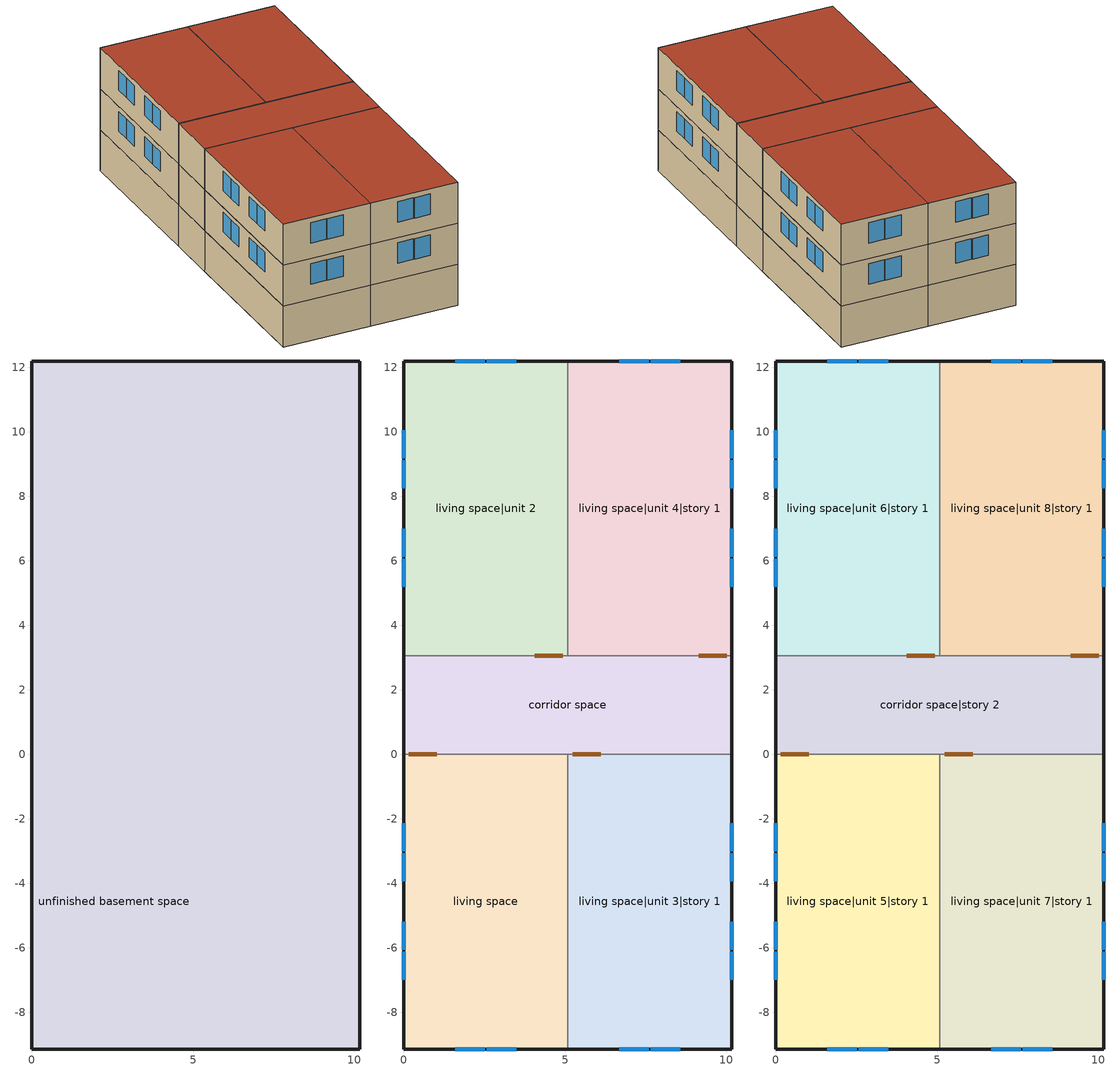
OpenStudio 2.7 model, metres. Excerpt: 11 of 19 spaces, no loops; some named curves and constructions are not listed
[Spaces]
unfinished basement space
 floor foundation (FloorFndGrndUnfinB 1): 0,0 0,3.05 10.16,3.05 10.16,0 z-2.44
 floor foundation (FloorFndGrndUnfinB 2): 0,-9.14 0,0 5.08,0 5.08,-9.14 z-2.44
 floor foundation (FloorFndGrndUnfinB 3): 0,3.05 0,12.19 5.08,12.19 5.08,3.05 z-2.44
 floor foundation (FloorFndGrndUnfinB 4): 5.08,-9.14 5.08,0 10.16,0 10.16,-9.14 z-2.44
 floor foundation (FloorFndGrndUnfinB): 5.08,3.05 5.08,12.19 10.16,12.19 10.16,3.05 z-2.44
 wall foundation (WallFndGrndUnfinB 1): 0,3.05 0,0 / 10.16,0 10.16,3.05 z-2.44:0
 wall foundation (WallFndGrndUnfinB 2): 0,0 0,-9.14 5.08,-9.14 z-2.44:0
 wall foundation (WallFndGrndUnfinB 3): 5.08,12.19 0,12.19 0,3.05 z-2.44:0
 wall foundation (WallFndGrndUnfinB 4): 5.08,-9.14 10.16,-9.14 10.16,0 z-2.44:0
 wall foundation (WallFndGrndUnfinB): 10.16,3.05 10.16,12.19 5.08,12.19 z-2.44:0
 ceiling adiabatic (RoofUnfinUninsExt): 10.16,0 10.16,3.05 0,3.05 0,0 z0
living space
 floor to unfinished basement space (FloorUnfinBInsFin Reversed): 0,-9.14 0,0 5.08,0 5.08,-9.14 z0
 wall outside (WallExtInsFin): 0,0 0,-9.14 5.08,-9.14 z0:2.44
 wall adiabatic (WallIntFinUninsFin): 5.08,0 0,0 z0:2.44
 wall to living space|unit 3|story 1 (WallIntFinUninsFin Reversed): 5.08,-9.14 5.08,0 z0:2.44
 window (WindowConstruction): 1.6,-9.14 2.51,-9.14 / 2.57,-9.14 3.48,-9.14 z0.91:2.13; 0,-2.15 0,-3.02 / 0,-3.08 0,-3.95 / 0,-5.2 0,-6.07 / 0,-6.13 0,-6.99 z0.98:2.13
living space|unit 2
 floor to unfinished basement space (FloorUnfinBInsFin Reversed): 0,3.05 0,12.19 5.08,12.19 5.08,3.05 z0
 wall outside (WallExtInsFin): 5.08,12.19 0,12.19 0,3.05 z0:2.44
 wall to living space|unit 4|story 1 (WallIntFinUninsFin Reversed): 5.08,3.05 5.08,12.19 z0:2.44
 wall adiabatic (WallIntFinUninsFin): 0,3.05 5.08,3.05 z0:2.44
 window (WindowConstruction): 3.48,12.19 2.57,12.19 / 2.51,12.19 1.6,12.19 z0.91:2.13; 0,10.04 0,9.17 / 0,9.11 0,8.25 / 0,6.99 0,6.13 / 0,6.07 0,5.2 z0.98:2.13
living space|unit 3|story 1
 floor to unfinished basement space (FloorUnfinBInsFin Reversed): 5.08,-9.14 5.08,0 10.16,0 10.16,-9.14 z0
 wall outside (WallExtInsFin): 5.08,-9.14 10.16,-9.14 10.16,0 z0:2.44
 wall adiabatic (WallIntFinUninsFin): 10.16,0 5.08,0 z0:2.44
 window (WindowConstruction): 6.68,-9.14 7.59,-9.14 / 7.65,-9.14 8.56,-9.14 z0.91:2.13; 10.16,-6.99 10.16,-6.13 / 10.16,-6.07 10.16,-5.2 / 10.16,-3.95 10.16,-3.08 / 10.16,-3.02 10.16,-2.15 z0.98:2.13
living space|unit 4|story 1
 floor to unfinished basement space (FloorUnfinBInsFin Reversed): 5.08,3.05 5.08,12.19 10.16,12.19 10.16,3.05 z0
 wall outside (WallExtInsFin): 10.16,3.05 10.16,12.19 5.08,12.19 z0:2.44
 wall adiabatic (WallIntFinUninsFin): 5.08,3.05 10.16,3.05 z0:2.44
 window (WindowConstruction): 8.56,12.19 7.65,12.19 / 7.59,12.19 6.68,12.19 z0.91:2.13; 10.16,5.2 10.16,6.07 / 10.16,6.13 10.16,6.99 / 10.16,8.25 10.16,9.11 / 10.16,9.17 10.16,10.04 z0.98:2.13
corridor space
 floor adiabatic (FloorUnfinUninsUnfin): 0,0 0,3.05 10.16,3.05 10.16,0 z0
 wall outside (WallExtUninsUnfin): 0,3.05 0,0 / 10.16,0 10.16,3.05 z0:2.44
 wall adiabatic (WallIntUnfinUninsUnfin): 0,0 5.08,0 10.16,0 / 10.16,3.05 5.08,3.05 0,3.05 z0:2.44
 door inside (UninsDoor): 0.15,0 1.02,0 / 4.93,3.05 4.06,3.05 / 10.01,3.05 9.14,3.05 / 5.23,0 6.1,0 z0:2.13
 ceiling adiabatic (RoofUnfinUninsExt): 10.16,0 10.16,3.05 0,3.05 0,0 z2.44
living space|unit 5|story 1
 floor to living space (FloorFinUninsFin): 0,-9.14 0,0 5.08,0 5.08,-9.14 z2.44
 wall outside (WallExtInsFin): 0,0 0,-9.14 5.08,-9.14 z2.44:4.88
 wall to living space|unit 7|story 1 (WallIntFinUninsFin): 5.08,-9.14 5.08,0 z2.44:4.88
 wall adiabatic (WallIntFinUninsFin): 5.08,0 0,0 z2.44:4.88
 window (WindowConstruction): 1.6,-9.14 2.51,-9.14 / 2.57,-9.14 3.48,-9.14 z3.35:4.57; 0,-2.15 0,-3.02 / 0,-3.08 0,-3.95 / 0,-5.2 0,-6.07 / 0,-6.13 0,-6.99 z3.42:4.57
 roof outside (RoofFinInsExt): 5.08,-9.14 5.08,0 0,0 0,-9.14 z4.88
living space|unit 6|story 1
 floor to living space|unit 2 (FloorFinUninsFin): 0,3.05 0,12.19 5.08,12.19 5.08,3.05 z2.44
 wall outside (WallExtInsFin): 5.08,12.19 0,12.19 0,3.05 z2.44:4.88
 wall to living space|unit 8|story 1 (WallIntFinUninsFin): 5.08,3.05 5.08,12.19 z2.44:4.88
 wall adiabatic (WallIntFinUninsFin): 0,3.05 5.08,3.05 z2.44:4.88
 window (WindowConstruction): 3.48,12.19 2.57,12.19 / 2.51,12.19 1.6,12.19 z3.35:4.57; 0,10.04 0,9.17 / 0,9.11 0,8.25 / 0,6.99 0,6.13 / 0,6.07 0,5.2 z3.42:4.57
 roof outside (RoofFinInsExt): 5.08,3.05 5.08,12.19 0,12.19 0,3.05 z4.88
living space|unit 7|story 1
 floor to living space|unit 3|story 1 (FloorFinUninsFin): 5.08,-9.14 5.08,0 10.16,0 10.16,-9.14 z2.44
 wall outside (WallExtInsFin): 5.08,-9.14 10.16,-9.14 10.16,0 z2.44:4.88
 wall adiabatic (WallIntFinUninsFin): 10.16,0 5.08,0 z2.44:4.88
 window (WindowConstruction): 6.68,-9.14 7.59,-9.14 / 7.65,-9.14 8.56,-9.14 z3.35:4.57; 10.16,-6.99 10.16,-6.13 / 10.16,-6.07 10.16,-5.2 / 10.16,-3.95 10.16,-3.08 / 10.16,-3.02 10.16,-2.15 z3.42:4.57
 roof outside (RoofFinInsExt): 10.16,-9.14 10.16,0 5.08,0 5.08,-9.14 z4.88
living space|unit 8|story 1
 floor to living space|unit 4|story 1 (FloorFinUninsFin): 5.08,3.05 5.08,12.19 10.16,12.19 10.16,3.05 z2.44
 wall outside (WallExtInsFin): 10.16,3.05 10.16,12.19 5.08,12.19 z2.44:4.88
 wall adiabatic (WallIntFinUninsFin): 5.08,3.05 10.16,3.05 z2.44:4.88
 window (WindowConstruction): 8.56,12.19 7.65,12.19 / 7.59,12.19 6.68,12.19 z3.35:4.57; 10.16,5.2 10.16,6.07 / 10.16,6.13 10.16,6.99 / 10.16,8.25 10.16,9.11 / 10.16,9.17 10.16,10.04 z3.42:4.57
 roof outside (RoofFinInsExt): 10.16,3.05 10.16,12.19 5.08,12.19 5.08,3.05 z4.88
corridor space|story 2
 floor adiabatic (FloorUnfinUninsUnfin): 0,0 0,3.05 10.16,3.05 10.16,0 z2.44
 wall outside (WallExtUninsUnfin): 0,3.05 0,0 / 10.16,0 10.16,3.05 z2.44:4.88
 wall adiabatic (WallIntUnfinUninsUnfin): 10.16,3.05 5.08,3.05 0,3.05 / 0,0 5.08,0 10.16,0 z2.44:4.88
 door inside (UninsDoor): 5.23,0 6.1,0 / 10.01,3.05 9.14,3.05 / 0.15,0 1.02,0 / 4.93,3.05 4.06,3.05 z2.44:4.57
 roof outside (RoofUnfinUninsExt): 10.16,0 10.16,3.05 0,3.05 0,0 z4.88
[Construction]
FloorUnfinBInsFin: FloorIns, RoofSheathing, Wood Floor, Floor Covering
FloorFinUninsFin Reversed: Floor Covering, Wood Floor, RoofSheathing, FloorFinStudAndAirFloor, Drywall 0.5 in.
[EnergyManagementSystem:Program]
res_ds_res_ashp_clg_asys_program: Set res_ds_res_ashp_clg_asys_AhMfr = res_ds_res_ashp_clg_asys_ah_mfr_s; Set res_ds_res_ashp_clg_asys_FanRtf = res_ds_res_ashp_clg_asys_fan_rtf_s; Set res_ds_res_ashp_clg_asys_AhVfr = res_ds_res_ashp_clg_asys_ah_vfr_s; Set res_ds_res_ashp_clg_asys_AhTt = res_ds_res_ashp_clg_asys_ah_tt_s; Set res_ds_res_ashp_clg_asys_AhWt = res_ds_res_ashp_clg_asys_ah_wt_s; Set res_ds_res_ashp_clg_asys_RaT = res_ds_res_ashp_clg_asys_ra_t_s; Set res_ds_res_ashp_clg_asys_RaW = res_ds_res_ashp_clg_asys_ra_w_s; Set res_ds_res_ashp_clg_asys_AhT = res_ds_res_ashp_clg_asys_ah_t_s; Set res_ds_res_ashp_clg_asys_AhW = res_ds_res_ashp_clg_asys_ah_w_s; Run res_ds_res_ashp_clg_asys_lk_subrout; Set res_ds_res_ashp_clg_asys_SupSLkToLvEq_act = res_ds_res_ashp_clg_asys_SupSLkToLv; Set res_ds_res_ashp_clg_asys_SupLatLkToLvEq_act = res_ds_res_ashp_clg_asys_SupLatLkToLv; Set res_ds_res_ashp_clg_asys_SupDCnToLvEq_act = res_ds_res_ashp_clg_asys_SupDCnToLv; Set res_ds_res_ashp_clg_asys_SupDCnToAhEq_act = res_ds_res_ashp_clg_asys_SupDCnToAh; Set res_ds_res_ashp_clg_asys_SupSLkToAhEq_act = res_ds_res_ashp_clg_asys_SupSLkToAh; Set res_ds_res_ashp_clg_asys_SupLatLkToAhEq_act = res_ds_res_ashp_clg_asys_SupLatLkToAh; Set res_ds_res_ashp_clg_asys_RetSLkEq_act = res_ds_res_ashp_clg_asys_RetSLk; Set res_ds_res_ashp_clg_asys_RetLatLkEq_act = res_ds_res_ashp_clg_asys_RetLatLk; Set res_ds_res_ashp_clg_asys_RetDCnToPlEq_act = res_ds_res_ashp_clg_asys_RetDCnToPl; Set res_ds_res_ashp_clg_asys_RetDCnToAhEquip_act = res_ds_res_ashp_clg_asys_RetDCnToAh; Set res_ds_res_ashp_clg_asys_AhToLivMix_act = res_ds_res_ashp_clg_asys_AhToLiv; Set res_ds_res_ashp_clg_asys_LivToAhMix_act = res_ds_res_ashp_clg_asys_LivToAh
res_ds_res_ashp_htg_asys_program: Set res_ds_res_ashp_htg_asys_AhMfr = res_ds_res_ashp_htg_asys_ah_mfr_s; Set res_ds_res_ashp_htg_asys_FanRtf = res_ds_res_ashp_htg_asys_fan_rtf_s; Set res_ds_res_ashp_htg_asys_AhVfr = res_ds_res_ashp_htg_asys_ah_vfr_s; Set res_ds_res_ashp_htg_asys_AhTt = res_ds_res_ashp_htg_asys_ah_tt_s; Set res_ds_res_ashp_htg_asys_AhWt = res_ds_res_ashp_htg_asys_ah_wt_s; Set res_ds_res_ashp_htg_asys_RaT = res_ds_res_ashp_htg_asys_ra_t_s; Set res_ds_res_ashp_htg_asys_RaW = res_ds_res_ashp_htg_asys_ra_w_s; Set res_ds_res_ashp_htg_asys_AhT = res_ds_res_ashp_htg_asys_ah_t_s; Set res_ds_res_ashp_htg_asys_AhW = res_ds_res_ashp_htg_asys_ah_w_s; Run res_ds_res_ashp_htg_asys_lk_subrout; Set res_ds_res_ashp_htg_asys_SupSLkToLvEq_act = res_ds_res_ashp_htg_asys_SupSLkToLv; Set res_ds_res_ashp_htg_asys_SupLatLkToLvEq_act = res_ds_res_ashp_htg_asys_SupLatLkToLv; Set res_ds_res_ashp_htg_asys_SupDCnToLvEq_act = res_ds_res_ashp_htg_asys_SupDCnToLv; Set res_ds_res_ashp_htg_asys_SupDCnToAhEq_act = res_ds_res_ashp_htg_asys_SupDCnToAh; Set res_ds_res_ashp_htg_asys_SupSLkToAhEq_act = res_ds_res_ashp_htg_asys_SupSLkToAh; Set res_ds_res_ashp_htg_asys_SupLatLkToAhEq_act = res_ds_res_ashp_htg_asys_SupLatLkToAh; Set res_ds_res_ashp_htg_asys_RetSLkEq_act = res_ds_res_ashp_htg_asys_RetSLk; Set res_ds_res_ashp_htg_asys_RetLatLkEq_act = res_ds_res_ashp_htg_asys_RetLatLk; Set res_ds_res_ashp_htg_asys_RetDCnToPlEq_act = res_ds_res_ashp_htg_asys_RetDCnToPl; Set res_ds_res_ashp_htg_asys_RetDCnToAhEquip_act = res_ds_res_ashp_htg_asys_RetDCnToAh; Set res_ds_res_ashp_htg_asys_AhToLivMix_act = res_ds_res_ashp_htg_asys_AhToLiv; Set res_ds_res_ashp_htg_asys_LivToAhMix_act = res_ds_res_ashp_htg_asys_LivToAh
res_infil_1_program: Set p_m = 0.14; Set p_s = 0.22; Set s_m = 270; Set s_s = 370; Set z_m = 9.99744; Set z_s = 2.4384; Set f_t = (((s_m/z_m)^p_m)*((z_s/s_s)^p_s)); Set Tdiff = res_af_1_tin_s-res_af_1_tt_s; Set dT = @Abs Tdiff; Set c = 0.0174; Set Cs = 0.0471; Set Cw = 0.1406; Set n = 0.67; Set sft = (f_t*0.5); Set temp1 = ((c*Cw)*((sft*res_af_vw_s)^(2*n)))^2; Set Qn = (((c*Cs*(dT^n))^2)+temp1)^0.5; Set Tdiff = res_af_1_tin_s-res_af_1_tt_s; Set dT = @Abs Tdiff; Set QWHV = res_infil_1_wh_sch_s*0.0165; Set Qrange = res_infil_1_range_sch_s*0.0472; Set Qdryer = 0.0; Set Qbath = res_infil_1_bath_sch_s*0.0354; Set QhpwhOut = 0; Set QhpwhIn = 0; Set QductsOut = 0; Set QductsIn = 0; Set QductsOut = QductsOut+res_ds_res_ashp_clg_asys_lk_ret_fan_equiv; Set QductsIn = QductsIn+res_ds_res_ashp_clg_asys_lk_sup_fan_equiv; Set QductsOut = QductsOut+res_ds_res_ashp_htg_asys_lk_ret_fan_equiv; Set QductsIn = QductsIn+res_ds_res_ashp_htg_asys_lk_sup_fan_equiv; Set Qout = QWHV+Qrange+Qbath+Qdryer+QhpwhOut+QductsOut; Set Qin = QhpwhIn+QductsIn; Set Qu = (@Abs (Qout-Qin)); Set Qb = (@Min Qout Qin); Set faneff_wh = 0.9438948864000002; Set res_infil_1_house_fan_act = (QWHV*300)/faneff_wh*1; Set faneff_sp = 0.4719474432000001; Set res_infil_1_range_fan_act = (Qrange*300)/faneff_sp; Set res_infil_1_bath_fan_act = (Qbath*300)/faneff_sp; Set Q_acctd_for_elsewhere = QhpwhOut+QhpwhIn+QductsOut+QductsIn; Set res_infil_1_flow_act = (((Qu^2)+(Qn^2))^0.5)-Q_acctd_for_elsewhere; Set res_infil_1_flow_act = (@Max res_infil_1_flow_act 0)
res_nv_2_program: Set Tdiff = res_af_2_tin_s-res_af_2_tt_s; Set dT = (@Abs Tdiff); Set pt = (@RhFnTdbWPb res_af_2_tt_s res_nv_wt_s res_nv_pb_s); Set NVA = 2472.261378048018; Set Cs = 8.963020389461627e-05; Set Cw = 6.158219665777789e-05; Set MNV = 0.6292632576; Set MHR = 0.0115; Set MRH = 0.7; Set temp1 = (res_nv_2_nva_s*NVA); Set SGNV = temp1*((((Cs*dT)+(Cw*(res_af_vw_s^2)))^0.5)/1000); If (res_nv_wt_s<MHR) && (pt<MRH) && (res_af_2_tin_s>res_nv_2_sp_s); Set temp2 = (res_af_2_tin_s-res_nv_2_sp_s); Set NVadj1 = temp2/(res_af_2_tin_s-res_af_2_tt_s); Set NVadj2 = (@Min NVadj1 1); Set NVadj3 = (@Max NVadj2 0); Set NVadj = SGNV*NVadj3; Set res_nv_2_flow_act = (@Min NVadj MNV); Else; Set res_nv_2_flow_act = 0; EndIf
res_ds_res_ashp_unit_2_htg_asys_program: Set res_ds_res_ashp_unit_2_htg_asys_AhMfr = res_ds_res_ashp_unit_2_htg_asys_ah_mfr_s; Set res_ds_res_ashp_unit_2_htg_asys_FanRtf = res_ds_res_ashp_unit_2_htg_asys_fan_rtf_s; Set res_ds_res_ashp_unit_2_htg_asys_AhVfr = res_ds_res_ashp_unit_2_htg_asys_ah_vfr_s; Set res_ds_res_ashp_unit_2_htg_asys_AhTt = res_ds_res_ashp_unit_2_htg_asys_ah_tt_s; Set res_ds_res_ashp_unit_2_htg_asys_AhWt = res_ds_res_ashp_unit_2_htg_asys_ah_wt_s; Set res_ds_res_ashp_unit_2_htg_asys_RaT = res_ds_res_ashp_unit_2_htg_asys_ra_t_s; Set res_ds_res_ashp_unit_2_htg_asys_RaW = res_ds_res_ashp_unit_2_htg_asys_ra_w_s; Set res_ds_res_ashp_unit_2_htg_asys_AhT = res_ds_res_ashp_unit_2_htg_asys_ah_t_s; Set res_ds_res_ashp_unit_2_htg_asys_AhW = res_ds_res_ashp_unit_2_htg_asys_ah_w_s; Run res_ds_res_ashp_unit_2_htg_asys_lk_subrout; Set res_ds_res_ashp_unit_2_htg_asys_SupSLkToLvEq_act = res_ds_res_ashp_unit_2_htg_asys_SupSLkToLv; Set res_ds_res_ashp_unit_2_htg_asys_SupLatLkToLvEq_act = res_ds_res_ashp_unit_2_htg_asys_SupLatLkToLv; Set res_ds_res_ashp_unit_2_htg_asys_SupDCnToLvEq_act = res_ds_res_ashp_unit_2_htg_asys_SupDCnToLv; Set res_ds_res_ashp_unit_2_htg_asys_SupDCnToAhEq_act = res_ds_res_ashp_unit_2_htg_asys_SupDCnToAh; Set res_ds_res_ashp_unit_2_htg_asys_SupSLkToAhEq_act = res_ds_res_ashp_unit_2_htg_asys_SupSLkToAh; Set res_ds_res_ashp_unit_2_htg_asys_SupLatLkToAhEq_act = res_ds_res_ashp_unit_2_htg_asys_SupLatLkToAh; Set res_ds_res_ashp_unit_2_htg_asys_RetSLkEq_act = res_ds_res_ashp_unit_2_htg_asys_RetSLk; Set res_ds_res_ashp_unit_2_htg_asys_RetLatLkEq_act = res_ds_res_ashp_unit_2_htg_asys_RetLatLk; Set res_ds_res_ashp_unit_2_htg_asys_RetDCnToPlEq_act = res_ds_res_ashp_unit_2_htg_asys_RetDCnToPl; Set res_ds_res_ashp_unit_2_htg_asys_RetDCnToAhEquip_act = res_ds_res_ashp_unit_2_htg_asys_RetDCnToAh; Set res_ds_res_ashp_unit_2_htg_asys_AhToLivMix_act = res_ds_res_ashp_unit_2_htg_asys_AhToLiv; Set res_ds_res_ashp_unit_2_htg_asys_LivToAhMix_act = res_ds_res_ashp_unit_2_htg_asys_LivToAh
res_ds_res_ashp_unit_2_clg_asys_program: Set res_ds_res_ashp_unit_2_clg_asys_AhMfr = res_ds_res_ashp_unit_2_clg_asys_ah_mfr_s; Set res_ds_res_ashp_unit_2_clg_asys_FanRtf = res_ds_res_ashp_unit_2_clg_asys_fan_rtf_s; Set res_ds_res_ashp_unit_2_clg_asys_AhVfr = res_ds_res_ashp_unit_2_clg_asys_ah_vfr_s; Set res_ds_res_ashp_unit_2_clg_asys_AhTt = res_ds_res_ashp_unit_2_clg_asys_ah_tt_s; Set res_ds_res_ashp_unit_2_clg_asys_AhWt = res_ds_res_ashp_unit_2_clg_asys_ah_wt_s; Set res_ds_res_ashp_unit_2_clg_asys_RaT = res_ds_res_ashp_unit_2_clg_asys_ra_t_s; Set res_ds_res_ashp_unit_2_clg_asys_RaW = res_ds_res_ashp_unit_2_clg_asys_ra_w_s; Set res_ds_res_ashp_unit_2_clg_asys_AhT = res_ds_res_ashp_unit_2_clg_asys_ah_t_s; Set res_ds_res_ashp_unit_2_clg_asys_AhW = res_ds_res_ashp_unit_2_clg_asys_ah_w_s; Run res_ds_res_ashp_unit_2_clg_asys_lk_subrout; Set res_ds_res_ashp_unit_2_clg_asys_SupSLkToLvEq_act = res_ds_res_ashp_unit_2_clg_asys_SupSLkToLv; Set res_ds_res_ashp_unit_2_clg_asys_SupLatLkToLvEq_act = res_ds_res_ashp_unit_2_clg_asys_SupLatLkToLv; Set res_ds_res_ashp_unit_2_clg_asys_SupDCnToLvEq_act = res_ds_res_ashp_unit_2_clg_asys_SupDCnToLv; Set res_ds_res_ashp_unit_2_clg_asys_SupDCnToAhEq_act = res_ds_res_ashp_unit_2_clg_asys_SupDCnToAh; Set res_ds_res_ashp_unit_2_clg_asys_SupSLkToAhEq_act = res_ds_res_ashp_unit_2_clg_asys_SupSLkToAh; Set res_ds_res_ashp_unit_2_clg_asys_SupLatLkToAhEq_act = res_ds_res_ashp_unit_2_clg_asys_SupLatLkToAh; Set res_ds_res_ashp_unit_2_clg_asys_RetSLkEq_act = res_ds_res_ashp_unit_2_clg_asys_RetSLk; Set res_ds_res_ashp_unit_2_clg_asys_RetLatLkEq_act = res_ds_res_ashp_unit_2_clg_asys_RetLatLk; Set res_ds_res_ashp_unit_2_clg_asys_RetDCnToPlEq_act = res_ds_res_ashp_unit_2_clg_asys_RetDCnToPl; Set res_ds_res_ashp_unit_2_clg_asys_RetDCnToAhEquip_act = res_ds_res_ashp_unit_2_clg_asys_RetDCnToAh; Set res_ds_res_ashp_unit_2_clg_asys_AhToLivMix_act = res_ds_res_ashp_unit_2_clg_asys_AhToLiv; Set res_ds_res_ashp_unit_2_clg_asys_LivToAhMix_act = res_ds_res_ashp_unit_2_clg_asys_LivToAh
res_infil_2_program: Set p_m = 0.14; Set p_s = 0.22; Set s_m = 270; Set s_s = 370; Set z_m = 9.99744; Set z_s = 2.4384; Set f_t = (((s_m/z_m)^p_m)*((z_s/s_s)^p_s)); Set Tdiff = res_af_2_tin_s-res_af_2_tt_s; Set dT = @Abs Tdiff; Set c = 0.0174; Set Cs = 0.0471; Set Cw = 0.1406; Set n = 0.67; Set sft = (f_t*0.5); Set temp1 = ((c*Cw)*((sft*res_af_vw_s)^(2*n)))^2; Set Qn = (((c*Cs*(dT^n))^2)+temp1)^0.5; Set Tdiff = res_af_2_tin_s-res_af_2_tt_s; Set dT = @Abs Tdiff; Set QWHV = res_infil_2_wh_sch_s*0.0165; Set Qrange = res_infil_2_range_sch_s*0.0472; Set Qdryer = 0.0; Set Qbath = res_infil_2_bath_sch_s*0.0354; Set QhpwhOut = 0; Set QhpwhIn = 0; Set QductsOut = 0; Set QductsIn = 0; Set QductsOut = QductsOut+res_ds_res_ashp_unit_2_htg_asys_lk_ret_fan_equiv; Set QductsIn = QductsIn+res_ds_res_ashp_unit_2_htg_asys_lk_sup_fan_equiv; Set QductsOut = QductsOut+res_ds_res_ashp_unit_2_clg_asys_lk_ret_fan_equiv; Set QductsIn = QductsIn+res_ds_res_ashp_unit_2_clg_asys_lk_sup_fan_equiv; Set Qout = QWHV+Qrange+Qbath+Qdryer+QhpwhOut+QductsOut; Set Qin = QhpwhIn+QductsIn; Set Qu = (@Abs (Qout-Qin)); Set Qb = (@Min Qout Qin); Set faneff_wh = 0.9438948864000002; Set res_infil_2_house_fan_act = (QWHV*300)/faneff_wh*1; Set faneff_sp = 0.4719474432000001; Set res_infil_2_range_fan_act = (Qrange*300)/faneff_sp; Set res_infil_2_bath_fan_act = (Qbath*300)/faneff_sp; Set Q_acctd_for_elsewhere = QhpwhOut+QhpwhIn+QductsOut+QductsIn; Set res_infil_2_flow_act = (((Qu^2)+(Qn^2))^0.5)-Q_acctd_for_elsewhere; Set res_infil_2_flow_act = (@Max res_infil_2_flow_act 0)
res_nv_4_program: Set Tdiff = res_af_4_tin_s-res_af_4_tt_s; Set dT = (@Abs Tdiff); Set pt = (@RhFnTdbWPb res_af_4_tt_s res_nv_wt_s res_nv_pb_s); Set NVA = 2472.2613780480133; Set Cs = 8.963020389461627e-05; Set Cw = 6.158219665777789e-05; Set MNV = 0.6292632576; Set MHR = 0.0115; Set MRH = 0.7; Set temp1 = (res_nv_4_nva_s*NVA); Set SGNV = temp1*((((Cs*dT)+(Cw*(res_af_vw_s^2)))^0.5)/1000); If (res_nv_wt_s<MHR) && (pt<MRH) && (res_af_4_tin_s>res_nv_4_sp_s); Set temp2 = (res_af_4_tin_s-res_nv_4_sp_s); Set NVadj1 = temp2/(res_af_4_tin_s-res_af_4_tt_s); Set NVadj2 = (@Min NVadj1 1); Set NVadj3 = (@Max NVadj2 0); Set NVadj = SGNV*NVadj3; Set res_nv_4_flow_act = (@Min NVadj MNV); Else; Set res_nv_4_flow_act = 0; EndIf
res_ds_res_ashp_unit_4_htg_asys_program: Set res_ds_res_ashp_unit_4_htg_asys_AhMfr = res_ds_res_ashp_unit_4_htg_asys_ah_mfr_s; Set res_ds_res_ashp_unit_4_htg_asys_FanRtf = res_ds_res_ashp_unit_4_htg_asys_fan_rtf_s; Set res_ds_res_ashp_unit_4_htg_asys_AhVfr = res_ds_res_ashp_unit_4_htg_asys_ah_vfr_s; Set res_ds_res_ashp_unit_4_htg_asys_AhTt = res_ds_res_ashp_unit_4_htg_asys_ah_tt_s; Set res_ds_res_ashp_unit_4_htg_asys_AhWt = res_ds_res_ashp_unit_4_htg_asys_ah_wt_s; Set res_ds_res_ashp_unit_4_htg_asys_RaT = res_ds_res_ashp_unit_4_htg_asys_ra_t_s; Set res_ds_res_ashp_unit_4_htg_asys_RaW = res_ds_res_ashp_unit_4_htg_asys_ra_w_s; Set res_ds_res_ashp_unit_4_htg_asys_AhT = res_ds_res_ashp_unit_4_htg_asys_ah_t_s; Set res_ds_res_ashp_unit_4_htg_asys_AhW = res_ds_res_ashp_unit_4_htg_asys_ah_w_s; Run res_ds_res_ashp_unit_4_htg_asys_lk_subrout; Set res_ds_res_ashp_unit_4_htg_asys_SupSLkToLvEq_act = res_ds_res_ashp_unit_4_htg_asys_SupSLkToLv; Set res_ds_res_ashp_unit_4_htg_asys_SupLatLkToLvEq_act = res_ds_res_ashp_unit_4_htg_asys_SupLatLkToLv; Set res_ds_res_ashp_unit_4_htg_asys_SupDCnToLvEq_act = res_ds_res_ashp_unit_4_htg_asys_SupDCnToLv; Set res_ds_res_ashp_unit_4_htg_asys_SupDCnToAhEq_act = res_ds_res_ashp_unit_4_htg_asys_SupDCnToAh; Set res_ds_res_ashp_unit_4_htg_asys_SupSLkToAhEq_act = res_ds_res_ashp_unit_4_htg_asys_SupSLkToAh; Set res_ds_res_ashp_unit_4_htg_asys_SupLatLkToAhEq_act = res_ds_res_ashp_unit_4_htg_asys_SupLatLkToAh; Set res_ds_res_ashp_unit_4_htg_asys_RetSLkEq_act = res_ds_res_ashp_unit_4_htg_asys_RetSLk; Set res_ds_res_ashp_unit_4_htg_asys_RetLatLkEq_act = res_ds_res_ashp_unit_4_htg_asys_RetLatLk; Set res_ds_res_ashp_unit_4_htg_asys_RetDCnToPlEq_act = res_ds_res_ashp_unit_4_htg_asys_RetDCnToPl; Set res_ds_res_ashp_unit_4_htg_asys_RetDCnToAhEquip_act = res_ds_res_ashp_unit_4_htg_asys_RetDCnToAh; Set res_ds_res_ashp_unit_4_htg_asys_AhToLivMix_act = res_ds_res_ashp_unit_4_htg_asys_AhToLiv; Set res_ds_res_ashp_unit_4_htg_asys_LivToAhMix_act = res_ds_res_ashp_unit_4_htg_asys_LivToAh
res_ds_res_ashp_unit_4_clg_asys_program: Set res_ds_res_ashp_unit_4_clg_asys_AhMfr = res_ds_res_ashp_unit_4_clg_asys_ah_mfr_s; Set res_ds_res_ashp_unit_4_clg_asys_FanRtf = res_ds_res_ashp_unit_4_clg_asys_fan_rtf_s; Set res_ds_res_ashp_unit_4_clg_asys_AhVfr = res_ds_res_ashp_unit_4_clg_asys_ah_vfr_s; Set res_ds_res_ashp_unit_4_clg_asys_AhTt = res_ds_res_ashp_unit_4_clg_asys_ah_tt_s; Set res_ds_res_ashp_unit_4_clg_asys_AhWt = res_ds_res_ashp_unit_4_clg_asys_ah_wt_s; Set res_ds_res_ashp_unit_4_clg_asys_RaT = res_ds_res_ashp_unit_4_clg_asys_ra_t_s; Set res_ds_res_ashp_unit_4_clg_asys_RaW = res_ds_res_ashp_unit_4_clg_asys_ra_w_s; Set res_ds_res_ashp_unit_4_clg_asys_AhT = res_ds_res_ashp_unit_4_clg_asys_ah_t_s; Set res_ds_res_ashp_unit_4_clg_asys_AhW = res_ds_res_ashp_unit_4_clg_asys_ah_w_s; Run res_ds_res_ashp_unit_4_clg_asys_lk_subrout; Set res_ds_res_ashp_unit_4_clg_asys_SupSLkToLvEq_act = res_ds_res_ashp_unit_4_clg_asys_SupSLkToLv; Set res_ds_res_ashp_unit_4_clg_asys_SupLatLkToLvEq_act = res_ds_res_ashp_unit_4_clg_asys_SupLatLkToLv; Set res_ds_res_ashp_unit_4_clg_asys_SupDCnToLvEq_act = res_ds_res_ashp_unit_4_clg_asys_SupDCnToLv; Set res_ds_res_ashp_unit_4_clg_asys_SupDCnToAhEq_act = res_ds_res_ashp_unit_4_clg_asys_SupDCnToAh; Set res_ds_res_ashp_unit_4_clg_asys_SupSLkToAhEq_act = res_ds_res_ashp_unit_4_clg_asys_SupSLkToAh; Set res_ds_res_ashp_unit_4_clg_asys_SupLatLkToAhEq_act = res_ds_res_ashp_unit_4_clg_asys_SupLatLkToAh; Set res_ds_res_ashp_unit_4_clg_asys_RetSLkEq_act = res_ds_res_ashp_unit_4_clg_asys_RetSLk; Set res_ds_res_ashp_unit_4_clg_asys_RetLatLkEq_act = res_ds_res_ashp_unit_4_clg_asys_RetLatLk; Set res_ds_res_ashp_unit_4_clg_asys_RetDCnToPlEq_act = res_ds_res_ashp_unit_4_clg_asys_RetDCnToPl; Set res_ds_res_ashp_unit_4_clg_asys_RetDCnToAhEquip_act = res_ds_res_ashp_unit_4_clg_asys_RetDCnToAh; Set res_ds_res_ashp_unit_4_clg_asys_AhToLivMix_act = res_ds_res_ashp_unit_4_clg_asys_AhToLiv; Set res_ds_res_ashp_unit_4_clg_asys_LivToAhMix_act = res_ds_res_ashp_unit_4_clg_asys_LivToAh
res_infil_4_program: Set p_m = 0.14; Set p_s = 0.22; Set s_m = 270; Set s_s = 370; Set z_m = 9.99744; Set z_s = 2.4384; Set f_t = (((s_m/z_m)^p_m)*((z_s/s_s)^p_s)); Set Tdiff = res_af_4_tin_s-res_af_4_tt_s; Set dT = @Abs Tdiff; Set c = 0.0174; Set Cs = 0.0471; Set Cw = 0.1406; Set n = 0.67; Set sft = (f_t*0.5); Set temp1 = ((c*Cw)*((sft*res_af_vw_s)^(2*n)))^2; Set Qn = (((c*Cs*(dT^n))^2)+temp1)^0.5; Set Tdiff = res_af_4_tin_s-res_af_4_tt_s; Set dT = @Abs Tdiff; Set QWHV = res_infil_4_wh_sch_s*0.0165; Set Qrange = res_infil_4_range_sch_s*0.0472; Set Qdryer = 0.0; Set Qbath = res_infil_4_bath_sch_s*0.0354; Set QhpwhOut = 0; Set QhpwhIn = 0; Set QductsOut = 0; Set QductsIn = 0; Set QductsOut = QductsOut+res_ds_res_ashp_unit_4_htg_asys_lk_ret_fan_equiv; Set QductsIn = QductsIn+res_ds_res_ashp_unit_4_htg_asys_lk_sup_fan_equiv; Set QductsOut = QductsOut+res_ds_res_ashp_unit_4_clg_asys_lk_ret_fan_equiv; Set QductsIn = QductsIn+res_ds_res_ashp_unit_4_clg_asys_lk_sup_fan_equiv; Set Qout = QWHV+Qrange+Qbath+Qdryer+QhpwhOut+QductsOut; Set Qin = QhpwhIn+QductsIn; Set Qu = (@Abs (Qout-Qin)); Set Qb = (@Min Qout Qin); Set faneff_wh = 0.9438948864000002; Set res_infil_4_house_fan_act = (QWHV*300)/faneff_wh*1; Set faneff_sp = 0.4719474432000001; Set res_infil_4_range_fan_act = (Qrange*300)/faneff_sp; Set res_infil_4_bath_fan_act = (Qbath*300)/faneff_sp; Set Q_acctd_for_elsewhere = QhpwhOut+QhpwhIn+QductsOut+QductsIn; Set res_infil_4_flow_act = (((Qu^2)+(Qn^2))^0.5)-Q_acctd_for_elsewhere; Set res_infil_4_flow_act = (@Max res_infil_4_flow_act 0)
res_nv_3_program: Set Tdiff = res_af_3_tin_s-res_af_3_tt_s; Set dT = (@Abs Tdiff); Set pt = (@RhFnTdbWPb res_af_3_tt_s res_nv_wt_s res_nv_pb_s); Set NVA = 2472.2613780479955; Set Cs = 8.963020389461627e-05; Set Cw = 6.158219665777789e-05; Set MNV = 0.6292632576; Set MHR = 0.0115; Set MRH = 0.7; Set temp1 = (res_nv_3_nva_s*NVA); Set SGNV = temp1*((((Cs*dT)+(Cw*(res_af_vw_s^2)))^0.5)/1000); If (res_nv_wt_s<MHR) && (pt<MRH) && (res_af_3_tin_s>res_nv_3_sp_s); Set temp2 = (res_af_3_tin_s-res_nv_3_sp_s); Set NVadj1 = temp2/(res_af_3_tin_s-res_af_3_tt_s); Set NVadj2 = (@Min NVadj1 1); Set NVadj3 = (@Max NVadj2 0); Set NVadj = SGNV*NVadj3; Set res_nv_3_flow_act = (@Min NVadj MNV); Else; Set res_nv_3_flow_act = 0; EndIf
res_ds_res_ashp_unit_3_htg_asys_program: Set res_ds_res_ashp_unit_3_htg_asys_AhMfr = res_ds_res_ashp_unit_3_htg_asys_ah_mfr_s; Set res_ds_res_ashp_unit_3_htg_asys_FanRtf = res_ds_res_ashp_unit_3_htg_asys_fan_rtf_s; Set res_ds_res_ashp_unit_3_htg_asys_AhVfr = res_ds_res_ashp_unit_3_htg_asys_ah_vfr_s; Set res_ds_res_ashp_unit_3_htg_asys_AhTt = res_ds_res_ashp_unit_3_htg_asys_ah_tt_s; Set res_ds_res_ashp_unit_3_htg_asys_AhWt = res_ds_res_ashp_unit_3_htg_asys_ah_wt_s; Set res_ds_res_ashp_unit_3_htg_asys_RaT = res_ds_res_ashp_unit_3_htg_asys_ra_t_s; Set res_ds_res_ashp_unit_3_htg_asys_RaW = res_ds_res_ashp_unit_3_htg_asys_ra_w_s; Set res_ds_res_ashp_unit_3_htg_asys_AhT = res_ds_res_ashp_unit_3_htg_asys_ah_t_s; Set res_ds_res_ashp_unit_3_htg_asys_AhW = res_ds_res_ashp_unit_3_htg_asys_ah_w_s; Run res_ds_res_ashp_unit_3_htg_asys_lk_subrout; Set res_ds_res_ashp_unit_3_htg_asys_SupSLkToLvEq_act = res_ds_res_ashp_unit_3_htg_asys_SupSLkToLv; Set res_ds_res_ashp_unit_3_htg_asys_SupLatLkToLvEq_act = res_ds_res_ashp_unit_3_htg_asys_SupLatLkToLv; Set res_ds_res_ashp_unit_3_htg_asys_SupDCnToLvEq_act = res_ds_res_ashp_unit_3_htg_asys_SupDCnToLv; Set res_ds_res_ashp_unit_3_htg_asys_SupDCnToAhEq_act = res_ds_res_ashp_unit_3_htg_asys_SupDCnToAh; Set res_ds_res_ashp_unit_3_htg_asys_SupSLkToAhEq_act = res_ds_res_ashp_unit_3_htg_asys_SupSLkToAh; Set res_ds_res_ashp_unit_3_htg_asys_SupLatLkToAhEq_act = res_ds_res_ashp_unit_3_htg_asys_SupLatLkToAh; Set res_ds_res_ashp_unit_3_htg_asys_RetSLkEq_act = res_ds_res_ashp_unit_3_htg_asys_RetSLk; Set res_ds_res_ashp_unit_3_htg_asys_RetLatLkEq_act = res_ds_res_ashp_unit_3_htg_asys_RetLatLk; Set res_ds_res_ashp_unit_3_htg_asys_RetDCnToPlEq_act = res_ds_res_ashp_unit_3_htg_asys_RetDCnToPl; Set res_ds_res_ashp_unit_3_htg_asys_RetDCnToAhEquip_act = res_ds_res_ashp_unit_3_htg_asys_RetDCnToAh; Set res_ds_res_ashp_unit_3_htg_asys_AhToLivMix_act = res_ds_res_ashp_unit_3_htg_asys_AhToLiv; Set res_ds_res_ashp_unit_3_htg_asys_LivToAhMix_act = res_ds_res_ashp_unit_3_htg_asys_LivToAh
res_ds_res_ashp_unit_3_clg_asys_program: Set res_ds_res_ashp_unit_3_clg_asys_AhMfr = res_ds_res_ashp_unit_3_clg_asys_ah_mfr_s; Set res_ds_res_ashp_unit_3_clg_asys_FanRtf = res_ds_res_ashp_unit_3_clg_asys_fan_rtf_s; Set res_ds_res_ashp_unit_3_clg_asys_AhVfr = res_ds_res_ashp_unit_3_clg_asys_ah_vfr_s; Set res_ds_res_ashp_unit_3_clg_asys_AhTt = res_ds_res_ashp_unit_3_clg_asys_ah_tt_s; Set res_ds_res_ashp_unit_3_clg_asys_AhWt = res_ds_res_ashp_unit_3_clg_asys_ah_wt_s; Set res_ds_res_ashp_unit_3_clg_asys_RaT = res_ds_res_ashp_unit_3_clg_asys_ra_t_s; Set res_ds_res_ashp_unit_3_clg_asys_RaW = res_ds_res_ashp_unit_3_clg_asys_ra_w_s; Set res_ds_res_ashp_unit_3_clg_asys_AhT = res_ds_res_ashp_unit_3_clg_asys_ah_t_s; Set res_ds_res_ashp_unit_3_clg_asys_AhW = res_ds_res_ashp_unit_3_clg_asys_ah_w_s; Run res_ds_res_ashp_unit_3_clg_asys_lk_subrout; Set res_ds_res_ashp_unit_3_clg_asys_SupSLkToLvEq_act = res_ds_res_ashp_unit_3_clg_asys_SupSLkToLv; Set res_ds_res_ashp_unit_3_clg_asys_SupLatLkToLvEq_act = res_ds_res_ashp_unit_3_clg_asys_SupLatLkToLv; Set res_ds_res_ashp_unit_3_clg_asys_SupDCnToLvEq_act = res_ds_res_ashp_unit_3_clg_asys_SupDCnToLv; Set res_ds_res_ashp_unit_3_clg_asys_SupDCnToAhEq_act = res_ds_res_ashp_unit_3_clg_asys_SupDCnToAh; Set res_ds_res_ashp_unit_3_clg_asys_SupSLkToAhEq_act = res_ds_res_ashp_unit_3_clg_asys_SupSLkToAh; Set res_ds_res_ashp_unit_3_clg_asys_SupLatLkToAhEq_act = res_ds_res_ashp_unit_3_clg_asys_SupLatLkToAh; Set res_ds_res_ashp_unit_3_clg_asys_RetSLkEq_act = res_ds_res_ashp_unit_3_clg_asys_RetSLk; Set res_ds_res_ashp_unit_3_clg_asys_RetLatLkEq_act = res_ds_res_ashp_unit_3_clg_asys_RetLatLk; Set res_ds_res_ashp_unit_3_clg_asys_RetDCnToPlEq_act = res_ds_res_ashp_unit_3_clg_asys_RetDCnToPl; Set res_ds_res_ashp_unit_3_clg_asys_RetDCnToAhEquip_act = res_ds_res_ashp_unit_3_clg_asys_RetDCnToAh; Set res_ds_res_ashp_unit_3_clg_asys_AhToLivMix_act = res_ds_res_ashp_unit_3_clg_asys_AhToLiv; Set res_ds_res_ashp_unit_3_clg_asys_LivToAhMix_act = res_ds_res_ashp_unit_3_clg_asys_LivToAh
res_infil_3_program: Set p_m = 0.14; Set p_s = 0.22; Set s_m = 270; Set s_s = 370; Set z_m = 9.99744; Set z_s = 2.4384; Set f_t = (((s_m/z_m)^p_m)*((z_s/s_s)^p_s)); Set Tdiff = res_af_3_tin_s-res_af_3_tt_s; Set dT = @Abs Tdiff; Set c = 0.0174; Set Cs = 0.0471; Set Cw = 0.1406; Set n = 0.67; Set sft = (f_t*0.5); Set temp1 = ((c*Cw)*((sft*res_af_vw_s)^(2*n)))^2; Set Qn = (((c*Cs*(dT^n))^2)+temp1)^0.5; Set Tdiff = res_af_3_tin_s-res_af_3_tt_s; Set dT = @Abs Tdiff; Set QWHV = res_infil_3_wh_sch_s*0.0165; Set Qrange = res_infil_3_range_sch_s*0.0472; Set Qdryer = 0.0; Set Qbath = res_infil_3_bath_sch_s*0.0354; Set QhpwhOut = 0; Set QhpwhIn = 0; Set QductsOut = 0; Set QductsIn = 0; Set QductsOut = QductsOut+res_ds_res_ashp_unit_3_htg_asys_lk_ret_fan_equiv; Set QductsIn = QductsIn+res_ds_res_ashp_unit_3_htg_asys_lk_sup_fan_equiv; Set QductsOut = QductsOut+res_ds_res_ashp_unit_3_clg_asys_lk_ret_fan_equiv; Set QductsIn = QductsIn+res_ds_res_ashp_unit_3_clg_asys_lk_sup_fan_equiv; Set Qout = QWHV+Qrange+Qbath+Qdryer+QhpwhOut+QductsOut; Set Qin = QhpwhIn+QductsIn; Set Qu = (@Abs (Qout-Qin)); Set Qb = (@Min Qout Qin); Set faneff_wh = 0.9438948864000002; Set res_infil_3_house_fan_act = (QWHV*300)/faneff_wh*1; Set faneff_sp = 0.4719474432000001; Set res_infil_3_range_fan_act = (Qrange*300)/faneff_sp; Set res_infil_3_bath_fan_act = (Qbath*300)/faneff_sp; Set Q_acctd_for_elsewhere = QhpwhOut+QhpwhIn+QductsOut+QductsIn; Set res_infil_3_flow_act = (((Qu^2)+(Qn^2))^0.5)-Q_acctd_for_elsewhere; Set res_infil_3_flow_act = (@Max res_infil_3_flow_act 0)
res_nv_8_program: Set Tdiff = res_af_8_tin_s-res_af_8_tt_s; Set dT = (@Abs Tdiff); Set pt = (@RhFnTdbWPb res_af_8_tt_s res_nv_wt_s res_nv_pb_s); Set NVA = 2472.261378048019; Set Cs = 8.963020389461627e-05; Set Cw = 6.158219665777789e-05; Set MNV = 0.6292632576; Set MHR = 0.0115; Set MRH = 0.7; Set temp1 = (res_nv_8_nva_s*NVA); Set SGNV = temp1*((((Cs*dT)+(Cw*(res_af_vw_s^2)))^0.5)/1000); If (res_nv_wt_s<MHR) && (pt<MRH) && (res_af_8_tin_s>res_nv_8_sp_s); Set temp2 = (res_af_8_tin_s-res_nv_8_sp_s); Set NVadj1 = temp2/(res_af_8_tin_s-res_af_8_tt_s); Set NVadj2 = (@Min NVadj1 1); Set NVadj3 = (@Max NVadj2 0); Set NVadj = SGNV*NVadj3; Set res_nv_8_flow_act = (@Min NVadj MNV); Else; Set res_nv_8_flow_act = 0; EndIf
res_infil_8_program: Set p_m = 0.14; Set p_s = 0.22; Set s_m = 270; Set s_s = 370; Set z_m = 9.99744; Set z_s = 2.4384; Set f_t = (((s_m/z_m)^p_m)*((z_s/s_s)^p_s)); Set Tdiff = res_af_8_tin_s-res_af_8_tt_s; Set dT = @Abs Tdiff; Set c = 0.0174; Set Cs = 0.0471; Set Cw = 0.1406; Set n = 0.67; Set sft = (f_t*0.5); Set temp1 = ((c*Cw)*((sft*res_af_vw_s)^(2*n)))^2; Set Qn = (((c*Cs*(dT^n))^2)+temp1)^0.5; Set Tdiff = res_af_8_tin_s-res_af_8_tt_s; Set dT = @Abs Tdiff; Set QWHV = res_infil_8_wh_sch_s*0.0165; Set Qrange = res_infil_8_range_sch_s*0.0472; Set Qdryer = 0.0; Set Qbath = res_infil_8_bath_sch_s*0.0354; Set QhpwhOut = 0; Set QhpwhIn = 0; Set QductsOut = 0; Set QductsIn = 0; Set Qout = QWHV+Qrange+Qbath+Qdryer+QhpwhOut+QductsOut; Set Qin = QhpwhIn+QductsIn; Set Qu = (@Abs (Qout-Qin)); Set Qb = (@Min Qout Qin); Set faneff_wh = 0.9438948864000002; Set res_infil_8_house_fan_act = (QWHV*300)/faneff_wh*1; Set faneff_sp = 0.4719474432000001; Set res_infil_8_range_fan_act = (Qrange*300)/faneff_sp; Set res_infil_8_bath_fan_act = (Qbath*300)/faneff_sp; Set Q_acctd_for_elsewhere = QhpwhOut+QhpwhIn+QductsOut+QductsIn; Set res_infil_8_flow_act = (((Qu^2)+(Qn^2))^0.5)-Q_acctd_for_elsewhere; Set res_infil_8_flow_act = (@Max res_infil_8_flow_act 0)
res_nv_5_program: Set Tdiff = res_af_5_tin_s-res_af_5_tt_s; Set dT = (@Abs Tdiff); Set pt = (@RhFnTdbWPb res_af_5_tt_s res_nv_wt_s res_nv_pb_s); Set NVA = 2472.261378048007; Set Cs = 8.963020389461627e-05; Set Cw = 6.158219665777789e-05; Set MNV = 0.6292632576; Set MHR = 0.0115; Set MRH = 0.7; Set temp1 = (res_nv_5_nva_s*NVA); Set SGNV = temp1*((((Cs*dT)+(Cw*(res_af_vw_s^2)))^0.5)/1000); If (res_nv_wt_s<MHR) && (pt<MRH) && (res_af_5_tin_s>res_nv_5_sp_s); Set temp2 = (res_af_5_tin_s-res_nv_5_sp_s); Set NVadj1 = temp2/(res_af_5_tin_s-res_af_5_tt_s); Set NVadj2 = (@Min NVadj1 1); Set NVadj3 = (@Max NVadj2 0); Set NVadj = SGNV*NVadj3; Set res_nv_5_flow_act = (@Min NVadj MNV); Else; Set res_nv_5_flow_act = 0; EndIf
res_infil_5_program: Set p_m = 0.14; Set p_s = 0.22; Set s_m = 270; Set s_s = 370; Set z_m = 9.99744; Set z_s = 2.4384; Set f_t = (((s_m/z_m)^p_m)*((z_s/s_s)^p_s)); Set Tdiff = res_af_5_tin_s-res_af_5_tt_s; Set dT = @Abs Tdiff; Set c = 0.0174; Set Cs = 0.0471; Set Cw = 0.1406; Set n = 0.67; Set sft = (f_t*0.5); Set temp1 = ((c*Cw)*((sft*res_af_vw_s)^(2*n)))^2; Set Qn = (((c*Cs*(dT^n))^2)+temp1)^0.5; Set Tdiff = res_af_5_tin_s-res_af_5_tt_s; Set dT = @Abs Tdiff; Set QWHV = res_infil_5_wh_sch_s*0.0165; Set Qrange = res_infil_5_range_sch_s*0.0472; Set Qdryer = 0.0; Set Qbath = res_infil_5_bath_sch_s*0.0354; Set QhpwhOut = 0; Set QhpwhIn = 0; Set QductsOut = 0; Set QductsIn = 0; Set Qout = QWHV+Qrange+Qbath+Qdryer+QhpwhOut+QductsOut; Set Qin = QhpwhIn+QductsIn; Set Qu = (@Abs (Qout-Qin)); Set Qb = (@Min Qout Qin); Set faneff_wh = 0.9438948864000002; Set res_infil_5_house_fan_act = (QWHV*300)/faneff_wh*1; Set faneff_sp = 0.4719474432000001; Set res_infil_5_range_fan_act = (Qrange*300)/faneff_sp; Set res_infil_5_bath_fan_act = (Qbath*300)/faneff_sp; Set Q_acctd_for_elsewhere = QhpwhOut+QhpwhIn+QductsOut+QductsIn; Set res_infil_5_flow_act = (((Qu^2)+(Qn^2))^0.5)-Q_acctd_for_elsewhere; Set res_infil_5_flow_act = (@Max res_infil_5_flow_act 0)
res_nv_6_program: Set Tdiff = res_af_6_tin_s-res_af_6_tt_s; Set dT = (@Abs Tdiff); Set pt = (@RhFnTdbWPb res_af_6_tt_s res_nv_wt_s res_nv_pb_s); Set NVA = 2472.261378048024; Set Cs = 8.963020389461627e-05; Set Cw = 6.158219665777789e-05; Set MNV = 0.6292632576; Set MHR = 0.0115; Set MRH = 0.7; Set temp1 = (res_nv_6_nva_s*NVA); Set SGNV = temp1*((((Cs*dT)+(Cw*(res_af_vw_s^2)))^0.5)/1000); If (res_nv_wt_s<MHR) && (pt<MRH) && (res_af_6_tin_s>res_nv_6_sp_s); Set temp2 = (res_af_6_tin_s-res_nv_6_sp_s); Set NVadj1 = temp2/(res_af_6_tin_s-res_af_6_tt_s); Set NVadj2 = (@Min NVadj1 1); Set NVadj3 = (@Max NVadj2 0); Set NVadj = SGNV*NVadj3; Set res_nv_6_flow_act = (@Min NVadj MNV); Else; Set res_nv_6_flow_act = 0; EndIf
res_infil_6_program: Set p_m = 0.14; Set p_s = 0.22; Set s_m = 270; Set s_s = 370; Set z_m = 9.99744; Set z_s = 2.4384; Set f_t = (((s_m/z_m)^p_m)*((z_s/s_s)^p_s)); Set Tdiff = res_af_6_tin_s-res_af_6_tt_s; Set dT = @Abs Tdiff; Set c = 0.0174; Set Cs = 0.0471; Set Cw = 0.1406; Set n = 0.67; Set sft = (f_t*0.5); Set temp1 = ((c*Cw)*((sft*res_af_vw_s)^(2*n)))^2; Set Qn = (((c*Cs*(dT^n))^2)+temp1)^0.5; Set Tdiff = res_af_6_tin_s-res_af_6_tt_s; Set dT = @Abs Tdiff; Set QWHV = res_infil_6_wh_sch_s*0.0165; Set Qrange = res_infil_6_range_sch_s*0.0472; Set Qdryer = 0.0; Set Qbath = res_infil_6_bath_sch_s*0.0354; Set QhpwhOut = 0; Set QhpwhIn = 0; Set QductsOut = 0; Set QductsIn = 0; Set Qout = QWHV+Qrange+Qbath+Qdryer+QhpwhOut+QductsOut; Set Qin = QhpwhIn+QductsIn; Set Qu = (@Abs (Qout-Qin)); Set Qb = (@Min Qout Qin); Set faneff_wh = 0.9438948864000002; Set res_infil_6_house_fan_act = (QWHV*300)/faneff_wh*1; Set faneff_sp = 0.4719474432000001; Set res_infil_6_range_fan_act = (Qrange*300)/faneff_sp; Set res_infil_6_bath_fan_act = (Qbath*300)/faneff_sp; Set Q_acctd_for_elsewhere = QhpwhOut+QhpwhIn+QductsOut+QductsIn; Set res_infil_6_flow_act = (((Qu^2)+(Qn^2))^0.5)-Q_acctd_for_elsewhere; Set res_infil_6_flow_act = (@Max res_infil_6_flow_act 0)
[EnergyManagementSystem:ProgramCallingManager]
res wh_7 ProgramManager: InsideHVACSystemIterationLoop; res_wh_7_Control; res_wh_7_InletAir
res wh_1 ProgramManager: InsideHVACSystemIterationLoop; res_wh_1_Control; res_wh_1_InletAir
res wh_2 ProgramManager: InsideHVACSystemIterationLoop; res_wh_2_Control; res_wh_2_InletAir
res wh_4 ProgramManager: InsideHVACSystemIterationLoop; res_wh_4_Control; res_wh_4_InletAir
res wh_3 ProgramManager: InsideHVACSystemIterationLoop; res_wh_3_Control; res_wh_3_InletAir
res wh_8 ProgramManager: InsideHVACSystemIterationLoop; res_wh_8_Control; res_wh_8_InletAir
res wh_5 ProgramManager: InsideHVACSystemIterationLoop; res_wh_5_Control; res_wh_5_InletAir
res wh_6 ProgramManager: InsideHVACSystemIterationLoop; res_wh_6_Control; res_wh_6_InletAir
res af_7 program calling manager: BeginTimestepBeforePredictor; res_infil_7_program; res_nv_7_program
res af_1 program calling manager: BeginTimestepBeforePredictor; res_infil_1_program; res_nv_1_program
res ds res ashp clg asys program calling manager: EndOfSystemTimestepAfterHVACReporting; res_ds_res_ashp_clg_asys_program
res ds res ashp htg asys program calling manager: EndOfSystemTimestepAfterHVACReporting; res_ds_res_ashp_htg_asys_program
res af_2 program calling manager: BeginTimestepBeforePredictor; res_infil_2_program; res_nv_2_program
res ds res ashp_unit 2 htg asys program calling manager: EndOfSystemTimestepAfterHVACReporting; res_ds_res_ashp_unit_2_htg_asys_program
res ds res ashp_unit 2 clg asys program calling manager: EndOfSystemTimestepAfterHVACReporting; res_ds_res_ashp_unit_2_clg_asys_program
res af_4 program calling manager: BeginTimestepBeforePredictor; res_infil_4_program; res_nv_4_program
res ds res ashp_unit 4 htg asys program calling manager: EndOfSystemTimestepAfterHVACReporting; res_ds_res_ashp_unit_4_htg_asys_program
res ds res ashp_unit 4 clg asys program calling manager: EndOfSystemTimestepAfterHVACReporting; res_ds_res_ashp_unit_4_clg_asys_program
res af_3 program calling manager: BeginTimestepBeforePredictor; res_infil_3_program; res_nv_3_program
res ds res ashp_unit 3 htg asys program calling manager: EndOfSystemTimestepAfterHVACReporting; res_ds_res_ashp_unit_3_htg_asys_program
res ds res ashp_unit 3 clg asys program calling manager: EndOfSystemTimestepAfterHVACReporting; res_ds_res_ashp_unit_3_clg_asys_program
res af_8 program calling manager: BeginTimestepBeforePredictor; res_infil_8_program; res_nv_8_program
res af_5 program calling manager: BeginTimestepBeforePredictor; res_infil_5_program; res_nv_5_program
res af_6 program calling manager: BeginTimestepBeforePredictor; res_infil_6_program; res_nv_6_program
[Coil:Heating:DX:MultiSpeed:StageData] Gross Rated Heating Capacity {W}=17584.3; Rated Air Flow Rate {m3/s}=autosize; Rated Supply Air Fan Power Per Volume Flow Rate {W/(m3/s)}=773.3; Rated Waste Heat Fraction of Power Input=0.2
Name | Gross Rated Heating COP {W/W} | Heating Capacity Function of Temperature Curve | Heating Capacity Function of Flow Fraction Curve | Energy Input Ratio Function of Temperature Curve | Energy Input Ratio Function of Flow Fraction Curve | Part Load Fraction Correlation Curve | Waste Heat Function of Temperature Curve
 | 3.97731 | HP_Heat-Cap-fT1 | HP_Heat-CAP-fFF1 | HP_Heat-EIR-fT1 | HP_Heat-EIR-fFF1 | HP_Heat-PLF-fPLR1 | ConstantBiquadratic
 | 3.42544 | HP_Heat-Cap-fT2 | HP_Heat-CAP-fFF2 | HP_Heat-EIR-fT2 | HP_Heat-EIR-fFF2 | HP_Heat-PLF-fPLR2 | ConstantBiquadratic
 | 3.97731 | HP_Heat-Cap-fT1 1 | HP_Heat-CAP-fFF1 1 | HP_Heat-EIR-fT1 1 | HP_Heat-EIR-fFF1 1 | HP_Heat-PLF-fPLR1 1 | ConstantBiquadratic 2
 | 3.42544 | HP_Heat-Cap-fT2 1 | HP_Heat-CAP-fFF2 1 | HP_Heat-EIR-fT2 1 | HP_Heat-EIR-fFF2 1 | HP_Heat-PLF-fPLR2 1 | ConstantBiquadratic 2
 | 3.97731 | HP_Heat-Cap-fT1 2 | HP_Heat-CAP-fFF1 2 | HP_Heat-EIR-fT1 2 | HP_Heat-EIR-fFF1 2 | HP_Heat-PLF-fPLR1 2 | ConstantBiquadratic 4
 | 3.42544 | HP_Heat-Cap-fT2 2 | HP_Heat-CAP-fFF2 2 | HP_Heat-EIR-fT2 2 | HP_Heat-EIR-fFF2 2 | HP_Heat-PLF-fPLR2 2 | ConstantBiquadratic 4
 | 3.97731 | HP_Heat-Cap-fT1 3 | HP_Heat-CAP-fFF1 3 | HP_Heat-EIR-fT1 3 | HP_Heat-EIR-fFF1 3 | HP_Heat-PLF-fPLR1 3 | ConstantBiquadratic 6
 | 3.42544 | HP_Heat-Cap-fT2 3 | HP_Heat-CAP-fFF2 3 | HP_Heat-EIR-fT2 3 | HP_Heat-EIR-fFF2 3 | HP_Heat-PLF-fPLR2 3 | ConstantBiquadratic 6
 | 3.97731 | HP_Heat-Cap-fT1 4 | HP_Heat-CAP-fFF1 4 | HP_Heat-EIR-fT1 4 | HP_Heat-EIR-fFF1 4 | HP_Heat-PLF-fPLR1 4 | ConstantBiquadratic 8
 | 3.42544 | HP_Heat-Cap-fT2 4 | HP_Heat-CAP-fFF2 4 | HP_Heat-EIR-fT2 4 | HP_Heat-EIR-fFF2 4 | HP_Heat-PLF-fPLR2 4 | ConstantBiquadratic 8
 | 3.97731 | HP_Heat-Cap-fT1 5 | HP_Heat-CAP-fFF1 5 | HP_Heat-EIR-fT1 5 | HP_Heat-EIR-fFF1 5 | HP_Heat-PLF-fPLR1 5 | ConstantBiquadratic 10
 | 3.42544 | HP_Heat-Cap-fT2 5 | HP_Heat-CAP-fFF2 5 | HP_Heat-EIR-fT2 5 | HP_Heat-EIR-fFF2 5 | HP_Heat-PLF-fPLR2 5 | ConstantBiquadratic 10
 | 3.97731 | HP_Heat-Cap-fT1 6 | HP_Heat-CAP-fFF1 6 | HP_Heat-EIR-fT1 6 | HP_Heat-EIR-fFF1 6 | HP_Heat-PLF-fPLR1 6 | ConstantBiquadratic 12
 | 3.42544 | HP_Heat-Cap-fT2 6 | HP_Heat-CAP-fFF2 6 | HP_Heat-EIR-fT2 6 | HP_Heat-EIR-fFF2 6 | HP_Heat-PLF-fPLR2 6 | ConstantBiquadratic 12
 | 3.97731 | HP_Heat-Cap-fT1 7 | HP_Heat-CAP-fFF1 7 | HP_Heat-EIR-fT1 7 | HP_Heat-EIR-fFF1 7 | HP_Heat-PLF-fPLR1 7 | ConstantBiquadratic 14
 | 3.42544 | HP_Heat-Cap-fT2 7 | HP_Heat-CAP-fFF2 7 | HP_Heat-EIR-fT2 7 | HP_Heat-EIR-fFF2 7 | HP_Heat-PLF-fPLR2 7 | ConstantBiquadratic 14
[AirLoopHVAC:ReturnPlenum]
Name | ThermalZone
res ashp clg asys return plenum | res ds res ashp clg asys ret air zone
res ashp htg asys return plenum | res ds res ashp htg asys ret air zone
res ashp|unit 2 htg asys return plenum | res ds res ashp_unit 2 htg asys ret air zone
res ashp|unit 2 clg asys return plenum | res ds res ashp_unit 2 clg asys ret air zone
res ashp|unit 4 htg asys return plenum | res ds res ashp_unit 4 htg asys ret air zone
res ashp|unit 4 clg asys return plenum | res ds res ashp_unit 4 clg asys ret air zone
res ashp|unit 3 htg asys return plenum | res ds res ashp_unit 3 htg asys ret air zone
res ashp|unit 3 clg asys return plenum | res ds res ashp_unit 3 clg asys ret air zone
